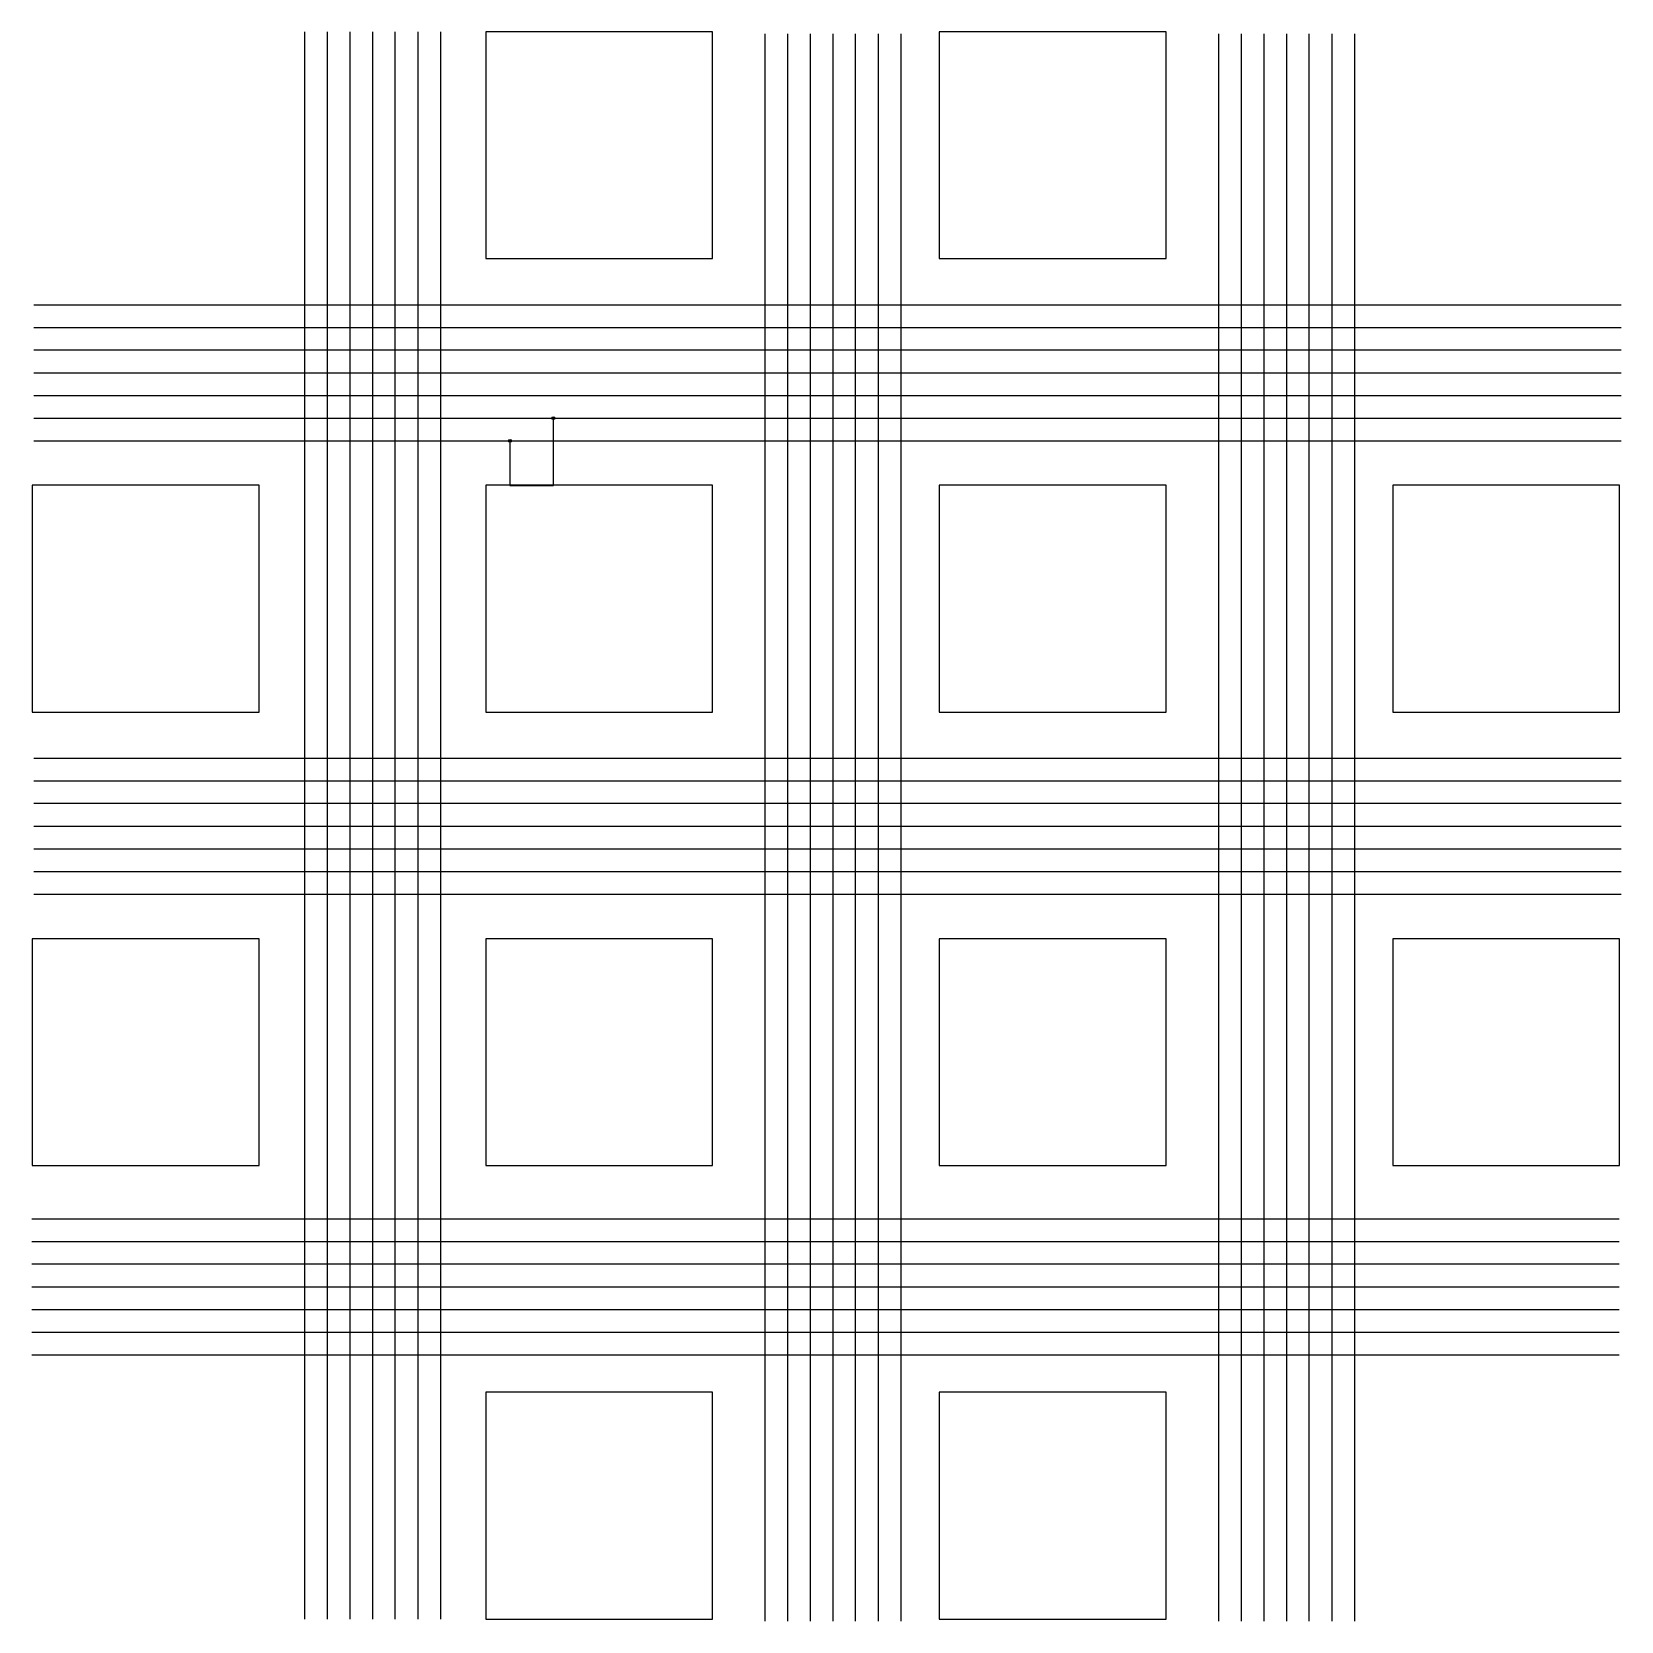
# Model space of a CAD drawing. Header units: inches. Extents: x 22.5 to 57.5, y 15 to 50.
import ezdxf

# ---------------------------------------------------------------- set-up
doc = ezdxf.new("R2010")
doc.units = ezdxf.units.IN
doc.header["$MEASUREMENT"] = 0
doc.layers.add('SYMS', color=7, linetype='Continuous')
doc.layers.add('WIRES', color=7, linetype='Continuous')

# ---------------------------------------------------------------- blocks, each defined once
blk = doc.blocks.new('WDDOT')
for radius in [0.03, 0.0187, 0.00929]:
    blk.add_circle((0, 0), radius)

msp = doc.modelspace()

# ---------------------------------------------------------------- linework, layer by layer
for points in [[(32.5, 50), (32.5, 45), (37.5, 45), (37.5, 50), (32.5, 50)], [(42.5, 50), (42.5, 45), (47.5, 45), (47.5, 50), (42.5, 50)], [(22.5, 40), (22.5, 35), (27.5, 35), (27.5, 40), (22.5, 40)], [(32.5, 40), (32.5, 35), (37.5, 35), (37.5, 40), (32.5, 40)], [(42.5, 40), (42.5, 35), (47.5, 35), (47.5, 40), (42.5, 40)], [(52.5, 40), (52.5, 35), (57.5, 35), (57.5, 40), (52.5, 40)], [(22.5, 30), (22.5, 25), (27.5, 25), (27.5, 30), (22.5, 30)], [(32.5, 30), (32.5, 25), (37.5, 25), (37.5, 30), (32.5, 30)], [(42.5, 30), (42.5, 25), (47.5, 25), (47.5, 30), (42.5, 30)], [(52.5, 30), (52.5, 25), (57.5, 25), (57.5, 30), (52.5, 30)], [(32.5, 20), (32.5, 15), (37.5, 15), (37.5, 20), (32.5, 20)], [(42.5, 20), (42.5, 15), (47.5, 15), (47.5, 20), (42.5, 20)]]:
    msp.add_lwpolyline(points)
at = {"layer": 'WIRES'}
for p, q in [((28.5, 50), (28.5, 15)), ((29, 50), (29, 15)), ((29.5, 50), (29.5, 15)), ((30, 50), (30, 15)), ((30.5, 15), (30.5, 50)), ((31, 50), (31, 15)), ((31.5, 50), (31.5, 15)), ((38.655, 49.953), (38.655, 14.953)), ((39.155, 49.953), (39.155, 14.953)), ((39.655, 49.953), (39.655, 14.953)), ((40.155, 49.953), (40.155, 14.953)), ((40.655, 14.953), (40.655, 49.953)), ((41.155, 49.953), (41.155, 14.953)), ((41.655, 49.953), (41.655, 14.953)), ((48.655, 49.953), (48.655, 14.953)), ((49.155, 49.953), (49.155, 14.953)), ((49.655, 49.953), (49.655, 14.953)), ((50.155, 49.953), (50.155, 14.953)), ((50.655, 14.953), (50.655, 49.953)), ((51.155, 49.953), (51.155, 14.953)), ((51.655, 49.953), (51.655, 14.953)), ((22.537, 43.981), (57.537, 43.981)), ((22.537, 43.481), (57.537, 43.481)), ((57.537, 42.981), (22.537, 42.981)), ((22.537, 42.481), (57.537, 42.481)), ((22.537, 41.981), (57.537, 41.981)), ((22.537, 41.481), (57.537, 41.481)), ((33.99, 39.994), (33.99, 41.481)), ((22.537, 40.981), (57.537, 40.981)), ((33.034, 40.981), (33.034, 39.994)), ((33.034, 39.994), (33.99, 39.994)), ((22.537, 33.981), (57.537, 33.981)), ((22.537, 33.481), (57.537, 33.481)), ((57.537, 32.981), (22.537, 32.981)), ((22.537, 32.481), (57.537, 32.481)), ((22.537, 31.981), (57.537, 31.981)), ((22.537, 31.481), (57.537, 31.481)), ((22.537, 30.981), (57.537, 30.981)), ((22.489, 23.826), (57.489, 23.826)), ((22.489, 23.326), (57.489, 23.326)), ((57.489, 22.826), (22.489, 22.826)), ((22.489, 22.326), (57.489, 22.326)), ((22.489, 21.826), (57.489, 21.826)), ((22.489, 21.326), (57.489, 21.326)), ((22.489, 20.826), (57.489, 20.826))]:
    msp.add_line(p, q, dxfattribs=at)

# ---------------------------------------------------------------- block references
at = {"layer": 'SYMS'}
for p in [(33.99, 41.481), (33.034, 40.981)]:
    msp.add_blockref('WDDOT', p, dxfattribs=at)

doc.saveas('drawing.dxf')
